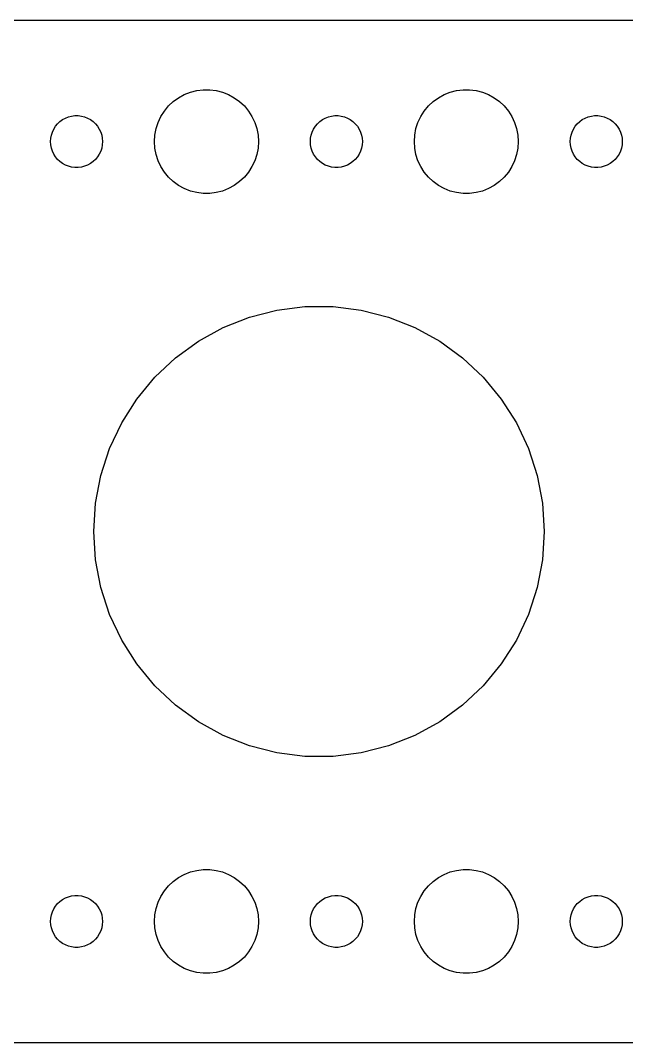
# Model space of a CAD drawing. Header units: metres. Extents: x -90 to 90, y 40 to 98.
# Drawn here: x -48.2 to -13.2, y 39.5 to 98.5 of the extents above; entities that cross this region are included whole.
import ezdxf

# ---------------------------------------------------------------- set-up
doc = ezdxf.new("R2010")
doc.units = ezdxf.units.M

msp = doc.modelspace()

# ---------------------------------------------------------------- linework, layer by layer
for p, q in [((84.8139, 98.4901), (-84.8139, 98.4901)), ((-38.427, 94.3532), (-38.0621, 94.4469)), ((-38.0621, 94.4469), (-37.6884, 94.4941)), ((-37.6884, 94.4941), (-37.3116, 94.4941)), ((-37.3116, 94.4941), (-36.9379, 94.4469)), ((-36.9379, 94.4469), (-36.5729, 94.3532)), ((-23.427, 94.3532), (-23.0621, 94.4469)), ((-23.0621, 94.4469), (-22.6884, 94.4941)), ((-22.6884, 94.4941), (-22.3116, 94.4941)), ((-22.3116, 94.4941), (-21.9379, 94.4469)), ((-21.9379, 94.4469), (-21.5729, 94.3532)), ((-39.6869, 93.5536), (-39.4123, 93.8115)), ((-39.4123, 93.8115), (-39.1075, 94.033)), ((-39.1075, 94.033), (-38.7773, 94.2145)), ((-38.7773, 94.2145), (-38.427, 94.3532)), ((-36.5729, 94.3532), (-36.2227, 94.2145)), ((-36.2227, 94.2145), (-35.8925, 94.033)), ((-35.8925, 94.033), (-35.5877, 93.8115)), ((-35.5877, 93.8115), (-35.3131, 93.5536)), ((-24.6869, 93.5536), (-24.4123, 93.8115)), ((-24.4123, 93.8115), (-24.1075, 94.033)), ((-24.1075, 94.033), (-23.7773, 94.2145)), ((-23.7773, 94.2145), (-23.427, 94.3532)), ((-21.5729, 94.3532), (-21.2227, 94.2145)), ((-21.2227, 94.2145), (-20.8925, 94.033)), ((-20.8925, 94.033), (-20.5877, 93.8115)), ((-20.5877, 93.8115), (-20.3131, 93.5536)), ((-40.1289, 92.9453), (-39.927, 93.2634)), ((-39.927, 93.2634), (-39.6869, 93.5536)), ((-35.3131, 93.5536), (-35.0729, 93.2634)), ((-35.0729, 93.2634), (-34.8711, 92.9453)), ((-25.1289, 92.9453), (-24.927, 93.2634)), ((-24.927, 93.2634), (-24.6869, 93.5536)), ((-20.3131, 93.5536), (-20.0729, 93.2634)), ((-20.0729, 93.2634), (-19.8711, 92.9453)), ((-46.0934, 92.5268), (-45.9561, 92.6558)), ((-45.9561, 92.6558), (-45.8037, 92.7665)), ((-45.8037, 92.7665), (-45.6387, 92.8572)), ((-45.6387, 92.8572), (-45.4635, 92.9266)), ((-45.4635, 92.9266), (-45.2811, 92.9734)), ((-45.2811, 92.9734), (-45.0942, 92.997)), ((-45.0942, 92.997), (-44.9058, 92.997)), ((-44.9058, 92.997), (-44.7189, 92.9734)), ((-44.7189, 92.9734), (-44.5365, 92.9266)), ((-44.5365, 92.9266), (-44.3613, 92.8572)), ((-44.3613, 92.8572), (-44.1963, 92.7665)), ((-44.1963, 92.7665), (-44.0439, 92.6558)), ((-44.0439, 92.6558), (-43.9065, 92.5268)), ((-40.4057, 92.2461), (-40.2893, 92.6044)), ((-40.2893, 92.6044), (-40.1289, 92.9453)), ((-34.8711, 92.9453), (-34.7107, 92.6044)), ((-34.7107, 92.6044), (-34.5942, 92.2461)), ((-31.0934, 92.5268), (-30.9561, 92.6558)), ((-30.9561, 92.6558), (-30.8037, 92.7665)), ((-30.8037, 92.7665), (-30.6387, 92.8572)), ((-30.6387, 92.8572), (-30.4635, 92.9266)), ((-30.4635, 92.9266), (-30.2811, 92.9734)), ((-30.2811, 92.9734), (-30.0942, 92.997)), ((-30.0942, 92.997), (-29.9058, 92.997)), ((-29.9058, 92.997), (-29.7189, 92.9734)), ((-29.7189, 92.9734), (-29.5365, 92.9266)), ((-29.5365, 92.9266), (-29.3613, 92.8572)), ((-29.3613, 92.8572), (-29.1963, 92.7665)), ((-29.1963, 92.7665), (-29.0439, 92.6558)), ((-29.0439, 92.6558), (-28.9065, 92.5268)), ((-25.4057, 92.2461), (-25.2893, 92.6044)), ((-25.2893, 92.6044), (-25.1289, 92.9453)), ((-19.8711, 92.9453), (-19.7107, 92.6044)), ((-19.7107, 92.6044), (-19.5942, 92.2461)), ((-16.0934, 92.5268), (-15.9561, 92.6558)), ((-15.9561, 92.6558), (-15.8037, 92.7665)), ((-15.8037, 92.7665), (-15.6387, 92.8572)), ((-15.6387, 92.8572), (-15.4635, 92.9266)), ((-15.4635, 92.9266), (-15.2811, 92.9734)), ((-15.2811, 92.9734), (-15.0942, 92.997)), ((-15.0942, 92.997), (-14.9058, 92.997)), ((-14.9058, 92.997), (-14.7189, 92.9734)), ((-14.7189, 92.9734), (-14.5365, 92.9266)), ((-14.5365, 92.9266), (-14.3613, 92.8572)), ((-14.3613, 92.8572), (-14.1963, 92.7665)), ((-14.1963, 92.7665), (-14.0439, 92.6558)), ((-14.0439, 92.6558), (-13.9065, 92.5268)), ((-46.4529, 91.873), (-46.3947, 92.0522)), ((-46.3947, 92.0522), (-46.3145, 92.2226)), ((-46.3145, 92.2226), (-46.2135, 92.3817)), ((-46.2135, 92.3817), (-46.0934, 92.5268)), ((-43.9065, 92.5268), (-43.7865, 92.3817)), ((-43.7865, 92.3817), (-43.6855, 92.2226)), ((-43.6855, 92.2226), (-43.6053, 92.0522)), ((-43.6053, 92.0522), (-43.5471, 91.873)), ((-40.4763, 91.876), (-40.4057, 92.2461)), ((-34.5942, 92.2461), (-34.5237, 91.876)), ((-31.4529, 91.873), (-31.3947, 92.0522)), ((-31.3947, 92.0522), (-31.3145, 92.2226)), ((-31.3145, 92.2226), (-31.2135, 92.3817)), ((-31.2135, 92.3817), (-31.0934, 92.5268)), ((-28.9065, 92.5268), (-28.7865, 92.3817)), ((-28.7865, 92.3817), (-28.6855, 92.2226)), ((-28.6855, 92.2226), (-28.6053, 92.0522)), ((-28.6053, 92.0522), (-28.5471, 91.873)), ((-25.4763, 91.876), (-25.4057, 92.2461)), ((-19.5942, 92.2461), (-19.5237, 91.876)), ((-16.4529, 91.873), (-16.3947, 92.0522)), ((-16.3947, 92.0522), (-16.3145, 92.2226)), ((-16.3145, 92.2226), (-16.2135, 92.3817)), ((-16.2135, 92.3817), (-16.0934, 92.5268)), ((-13.9065, 92.5268), (-13.7865, 92.3817)), ((-13.7865, 92.3817), (-13.6855, 92.2226)), ((-13.6855, 92.2226), (-13.6053, 92.0522)), ((-13.6053, 92.0522), (-13.5471, 91.873)), ((-46.5, 91.5), (-46.4882, 91.688)), ((-46.4882, 91.312), (-46.5, 91.5)), ((-46.4882, 91.688), (-46.4529, 91.873)), ((-43.5471, 91.873), (-43.5118, 91.688)), ((-43.5118, 91.688), (-43.5, 91.5)), ((-43.5, 91.5), (-43.5118, 91.312)), ((-40.5, 91.5), (-40.4763, 91.876)), ((-40.4763, 91.124), (-40.5, 91.5)), ((-34.5237, 91.876), (-34.5, 91.5)), ((-34.5, 91.5), (-34.5237, 91.124)), ((-31.5, 91.5), (-31.4882, 91.688)), ((-31.4882, 91.312), (-31.5, 91.5)), ((-31.4882, 91.688), (-31.4529, 91.873)), ((-28.5471, 91.873), (-28.5118, 91.688)), ((-28.5118, 91.688), (-28.5, 91.5)), ((-28.5, 91.5), (-28.5118, 91.312)), ((-25.5, 91.5), (-25.4763, 91.876)), ((-25.4763, 91.124), (-25.5, 91.5)), ((-19.5237, 91.876), (-19.5, 91.5)), ((-19.5, 91.5), (-19.5237, 91.124)), ((-16.5, 91.5), (-16.4882, 91.688)), ((-16.4882, 91.312), (-16.5, 91.5)), ((-16.4882, 91.688), (-16.4529, 91.873)), ((-13.5471, 91.873), (-13.5118, 91.688)), ((-13.5118, 91.688), (-13.5, 91.5)), ((-13.5, 91.5), (-13.5118, 91.312)), ((-46.4529, 91.127), (-46.4882, 91.312)), ((-46.3947, 90.9478), (-46.4529, 91.127)), ((-46.3145, 90.7774), (-46.3947, 90.9478)), ((-43.6053, 90.9478), (-43.6855, 90.7774)), ((-43.5471, 91.127), (-43.6053, 90.9478)), ((-43.5118, 91.312), (-43.5471, 91.127)), ((-40.4057, 90.7539), (-40.4763, 91.124)), ((-34.5237, 91.124), (-34.5942, 90.7539)), ((-31.4529, 91.127), (-31.4882, 91.312)), ((-31.3947, 90.9478), (-31.4529, 91.127)), ((-31.3145, 90.7774), (-31.3947, 90.9478)), ((-28.6053, 90.9478), (-28.6855, 90.7774)), ((-28.5471, 91.127), (-28.6053, 90.9478)), ((-28.5118, 91.312), (-28.5471, 91.127)), ((-25.4057, 90.7539), (-25.4763, 91.124)), ((-19.5237, 91.124), (-19.5942, 90.7539)), ((-16.4529, 91.127), (-16.4882, 91.312)), ((-16.3947, 90.9478), (-16.4529, 91.127)), ((-16.3145, 90.7774), (-16.3947, 90.9478)), ((-13.6053, 90.9478), (-13.6855, 90.7774)), ((-13.5471, 91.127), (-13.6053, 90.9478)), ((-13.5118, 91.312), (-13.5471, 91.127)), ((-46.2135, 90.6183), (-46.3145, 90.7774)), ((-46.0934, 90.4732), (-46.2135, 90.6183)), ((-45.9561, 90.3442), (-46.0934, 90.4732)), ((-45.8037, 90.2335), (-45.9561, 90.3442)), ((-44.0439, 90.3442), (-44.1963, 90.2335)), ((-43.9065, 90.4732), (-44.0439, 90.3442)), ((-43.7865, 90.6183), (-43.9065, 90.4732)), ((-43.6855, 90.7774), (-43.7865, 90.6183)), ((-40.2893, 90.3956), (-40.4057, 90.7539)), ((-40.1289, 90.0547), (-40.2893, 90.3956)), ((-34.7107, 90.3956), (-34.8711, 90.0547)), ((-34.5942, 90.7539), (-34.7107, 90.3956)), ((-31.2135, 90.6183), (-31.3145, 90.7774)), ((-31.0934, 90.4732), (-31.2135, 90.6183)), ((-30.9561, 90.3442), (-31.0934, 90.4732)), ((-30.8037, 90.2335), (-30.9561, 90.3442)), ((-29.0439, 90.3442), (-29.1963, 90.2335)), ((-28.9065, 90.4732), (-29.0439, 90.3442)), ((-28.7865, 90.6183), (-28.9065, 90.4732)), ((-28.6855, 90.7774), (-28.7865, 90.6183)), ((-25.2893, 90.3956), (-25.4057, 90.7539)), ((-25.1289, 90.0547), (-25.2893, 90.3956)), ((-19.7107, 90.3956), (-19.8711, 90.0547)), ((-19.5942, 90.7539), (-19.7107, 90.3956)), ((-16.2135, 90.6183), (-16.3145, 90.7774)), ((-16.0934, 90.4732), (-16.2135, 90.6183)), ((-15.9561, 90.3442), (-16.0934, 90.4732)), ((-15.8037, 90.2335), (-15.9561, 90.3442)), ((-14.0439, 90.3442), (-14.1963, 90.2335)), ((-13.9065, 90.4732), (-14.0439, 90.3442)), ((-13.7865, 90.6183), (-13.9065, 90.4732)), ((-13.6855, 90.7774), (-13.7865, 90.6183)), ((-45.6387, 90.1427), (-45.8037, 90.2335)), ((-45.4635, 90.0734), (-45.6387, 90.1427)), ((-45.2811, 90.0266), (-45.4635, 90.0734)), ((-45.0942, 90.003), (-45.2811, 90.0266)), ((-44.9058, 90.003), (-45.0942, 90.003)), ((-44.7189, 90.0266), (-44.9058, 90.003)), ((-44.5365, 90.0734), (-44.7189, 90.0266)), ((-44.3613, 90.1427), (-44.5365, 90.0734)), ((-44.1963, 90.2335), (-44.3613, 90.1427)), ((-39.927, 89.7366), (-40.1289, 90.0547)), ((-39.6869, 89.4464), (-39.927, 89.7366)), ((-35.0729, 89.7366), (-35.3131, 89.4464)), ((-34.8711, 90.0547), (-35.0729, 89.7366)), ((-30.6387, 90.1427), (-30.8037, 90.2335)), ((-30.4635, 90.0734), (-30.6387, 90.1427)), ((-30.2811, 90.0266), (-30.4635, 90.0734)), ((-30.0942, 90.003), (-30.2811, 90.0266)), ((-29.9058, 90.003), (-30.0942, 90.003)), ((-29.7189, 90.0266), (-29.9058, 90.003)), ((-29.5365, 90.0734), (-29.7189, 90.0266)), ((-29.3613, 90.1427), (-29.5365, 90.0734)), ((-29.1963, 90.2335), (-29.3613, 90.1427)), ((-24.927, 89.7366), (-25.1289, 90.0547)), ((-24.6869, 89.4464), (-24.927, 89.7366)), ((-20.0729, 89.7366), (-20.3131, 89.4464)), ((-19.8711, 90.0547), (-20.0729, 89.7366)), ((-15.6387, 90.1427), (-15.8037, 90.2335)), ((-15.4635, 90.0734), (-15.6387, 90.1427)), ((-15.2811, 90.0266), (-15.4635, 90.0734)), ((-15.0942, 90.003), (-15.2811, 90.0266)), ((-14.9058, 90.003), (-15.0942, 90.003)), ((-14.7189, 90.0266), (-14.9058, 90.003)), ((-14.5365, 90.0734), (-14.7189, 90.0266)), ((-14.3613, 90.1427), (-14.5365, 90.0734)), ((-14.1963, 90.2335), (-14.3613, 90.1427)), ((-39.4123, 89.1884), (-39.6869, 89.4464)), ((-39.1075, 88.967), (-39.4123, 89.1884)), ((-35.5877, 89.1884), (-35.8925, 88.967)), ((-35.3131, 89.4464), (-35.5877, 89.1884)), ((-24.4123, 89.1884), (-24.6869, 89.4464)), ((-24.1075, 88.967), (-24.4123, 89.1884)), ((-20.5877, 89.1884), (-20.8925, 88.967)), ((-20.3131, 89.4464), (-20.5877, 89.1884)), ((-38.7773, 88.7855), (-39.1075, 88.967)), ((-38.427, 88.6468), (-38.7773, 88.7855)), ((-38.0621, 88.5531), (-38.427, 88.6468)), ((-37.6884, 88.5059), (-38.0621, 88.5531)), ((-37.3116, 88.5059), (-37.6884, 88.5059)), ((-36.9379, 88.5531), (-37.3116, 88.5059)), ((-36.5729, 88.6468), (-36.9379, 88.5531)), ((-36.2227, 88.7855), (-36.5729, 88.6468)), ((-35.8925, 88.967), (-36.2227, 88.7855)), ((-23.7773, 88.7855), (-24.1075, 88.967)), ((-23.427, 88.6468), (-23.7773, 88.7855)), ((-23.0621, 88.5531), (-23.427, 88.6468)), ((-22.6884, 88.5059), (-23.0621, 88.5531)), ((-22.3116, 88.5059), (-22.6884, 88.5059)), ((-21.9379, 88.5531), (-22.3116, 88.5059)), ((-21.5729, 88.6468), (-21.9379, 88.5531)), ((-21.2227, 88.7855), (-21.5729, 88.6468)), ((-20.8925, 88.967), (-21.2227, 88.7855)), ((-35.0172, 81.3637), (-33.436, 81.7697)), ((-33.436, 81.7697), (-31.8163, 81.9743)), ((-31.8163, 81.9743), (-30.1837, 81.9743)), ((-30.1837, 81.9743), (-28.564, 81.7697)), ((-28.564, 81.7697), (-26.9828, 81.3637)), ((-36.5351, 80.7627), (-35.0172, 81.3637)), ((-26.9828, 81.3637), (-25.4649, 80.7627)), ((-37.9657, 79.9763), (-36.5351, 80.7627)), ((-25.4649, 80.7627), (-24.0342, 79.9763)), ((-39.2865, 79.0167), (-37.9657, 79.9763)), ((-24.0342, 79.9763), (-22.7135, 79.0167)), ((-40.4766, 77.8991), (-39.2865, 79.0167)), ((-22.7135, 79.0167), (-21.5234, 77.8991)), ((-41.5172, 76.6412), (-40.4766, 77.8991)), ((-21.5234, 77.8991), (-20.4828, 76.6412)), ((-42.392, 75.2628), (-41.5172, 76.6412)), ((-20.4828, 76.6412), (-19.608, 75.2628)), ((-43.0871, 73.7856), (-42.392, 75.2628)), ((-19.608, 75.2628), (-18.9129, 73.7856)), ((-43.5916, 72.233), (-43.0871, 73.7856)), ((-18.9129, 73.7856), (-18.4084, 72.233)), ((-43.8975, 70.6293), (-43.5916, 72.233)), ((-18.4084, 72.233), (-18.1025, 70.6293)), ((-44, 69), (-43.8975, 70.6293)), ((-18.1025, 70.6293), (-18, 69)), ((-43.8975, 67.3707), (-44, 69)), ((-18, 69), (-18.1025, 67.3707)), ((-43.5916, 65.767), (-43.8975, 67.3707)), ((-18.1025, 67.3707), (-18.4084, 65.767)), ((-43.0871, 64.2144), (-43.5916, 65.767)), ((-18.4084, 65.767), (-18.9129, 64.2144)), ((-42.392, 62.7372), (-43.0871, 64.2144)), ((-18.9129, 64.2144), (-19.608, 62.7372)), ((-41.5172, 61.3588), (-42.392, 62.7372)), ((-19.608, 62.7372), (-20.4828, 61.3588)), ((-40.4766, 60.1009), (-41.5172, 61.3588)), ((-20.4828, 61.3588), (-21.5234, 60.1009)), ((-39.2865, 58.9833), (-40.4766, 60.1009)), ((-21.5234, 60.1009), (-22.7135, 58.9833)), ((-37.9657, 58.0237), (-39.2865, 58.9833)), ((-22.7135, 58.9833), (-24.0342, 58.0237)), ((-36.5351, 57.2373), (-37.9657, 58.0237)), ((-24.0342, 58.0237), (-25.4649, 57.2373)), ((-35.0172, 56.6363), (-36.5351, 57.2373)), ((-25.4649, 57.2373), (-26.9828, 56.6363)), ((-33.436, 56.2303), (-35.0172, 56.6363)), ((-26.9828, 56.6363), (-28.564, 56.2303)), ((-31.8163, 56.0257), (-33.436, 56.2303)), ((-28.564, 56.2303), (-30.1837, 56.0257)), ((-30.1837, 56.0257), (-31.8163, 56.0257)), ((-39.4123, 48.8116), (-39.1075, 49.033)), ((-39.1075, 49.033), (-38.7773, 49.2145)), ((-38.7773, 49.2145), (-38.427, 49.3532)), ((-38.427, 49.3532), (-38.0621, 49.4469)), ((-38.0621, 49.4469), (-37.6884, 49.4941)), ((-37.6884, 49.4941), (-37.3116, 49.4941)), ((-37.3116, 49.4941), (-36.9379, 49.4469)), ((-36.9379, 49.4469), (-36.5729, 49.3532)), ((-36.5729, 49.3532), (-36.2227, 49.2145)), ((-36.2227, 49.2145), (-35.8925, 49.033)), ((-35.8925, 49.033), (-35.5877, 48.8116)), ((-24.4123, 48.8116), (-24.1075, 49.033)), ((-24.1075, 49.033), (-23.7773, 49.2145)), ((-23.7773, 49.2145), (-23.427, 49.3532)), ((-23.427, 49.3532), (-23.0621, 49.4469)), ((-23.0621, 49.4469), (-22.6884, 49.4941)), ((-22.6884, 49.4941), (-22.3116, 49.4941)), ((-22.3116, 49.4941), (-21.9379, 49.4469)), ((-21.9379, 49.4469), (-21.5729, 49.3532)), ((-21.5729, 49.3532), (-21.2227, 49.2145)), ((-21.2227, 49.2145), (-20.8925, 49.033)), ((-20.8925, 49.033), (-20.5877, 48.8116)), ((-39.927, 48.2634), (-39.6869, 48.5536)), ((-39.6869, 48.5536), (-39.4123, 48.8116)), ((-35.5877, 48.8116), (-35.3131, 48.5536)), ((-35.3131, 48.5536), (-35.0729, 48.2634)), ((-24.927, 48.2634), (-24.6869, 48.5536)), ((-24.6869, 48.5536), (-24.4123, 48.8116)), ((-20.5877, 48.8116), (-20.3131, 48.5536)), ((-20.3131, 48.5536), (-20.0729, 48.2634)), ((-45.8037, 47.7665), (-45.6387, 47.8573)), ((-45.6387, 47.8573), (-45.4635, 47.9266)), ((-45.4635, 47.9266), (-45.2811, 47.9734)), ((-45.2811, 47.9734), (-45.0942, 47.997)), ((-45.0942, 47.997), (-44.9058, 47.997)), ((-44.9058, 47.997), (-44.7189, 47.9734)), ((-44.7189, 47.9734), (-44.5365, 47.9266)), ((-44.5365, 47.9266), (-44.3613, 47.8573)), ((-44.3613, 47.8573), (-44.1963, 47.7665)), ((-40.2893, 47.6044), (-40.1289, 47.9453)), ((-40.1289, 47.9453), (-39.927, 48.2634)), ((-35.0729, 48.2634), (-34.8711, 47.9453)), ((-34.8711, 47.9453), (-34.7107, 47.6044)), ((-30.8037, 47.7665), (-30.6387, 47.8573)), ((-30.6387, 47.8573), (-30.4635, 47.9266)), ((-30.4635, 47.9266), (-30.2811, 47.9734)), ((-30.2811, 47.9734), (-30.0942, 47.997)), ((-30.0942, 47.997), (-29.9058, 47.997)), ((-29.9058, 47.997), (-29.7189, 47.9734)), ((-29.7189, 47.9734), (-29.5365, 47.9266)), ((-29.5365, 47.9266), (-29.3613, 47.8573)), ((-29.3613, 47.8573), (-29.1963, 47.7665)), ((-25.2893, 47.6044), (-25.1289, 47.9453)), ((-25.1289, 47.9453), (-24.927, 48.2634)), ((-20.0729, 48.2634), (-19.8711, 47.9453)), ((-19.8711, 47.9453), (-19.7107, 47.6044)), ((-15.8037, 47.7665), (-15.6387, 47.8573)), ((-15.6387, 47.8573), (-15.4635, 47.9266)), ((-15.4635, 47.9266), (-15.2811, 47.9734)), ((-15.2811, 47.9734), (-15.0942, 47.997)), ((-15.0942, 47.997), (-14.9058, 47.997)), ((-14.9058, 47.997), (-14.7189, 47.9734)), ((-14.7189, 47.9734), (-14.5365, 47.9266)), ((-14.5365, 47.9266), (-14.3613, 47.8573)), ((-14.3613, 47.8573), (-14.1963, 47.7665)), ((-46.3947, 47.0522), (-46.3145, 47.2226)), ((-46.3145, 47.2226), (-46.2135, 47.3817)), ((-46.2135, 47.3817), (-46.0934, 47.5268)), ((-46.0934, 47.5268), (-45.9561, 47.6558)), ((-45.9561, 47.6558), (-45.8037, 47.7665)), ((-44.1963, 47.7665), (-44.0439, 47.6558)), ((-44.0439, 47.6558), (-43.9065, 47.5268)), ((-43.9065, 47.5268), (-43.7865, 47.3817)), ((-43.7865, 47.3817), (-43.6855, 47.2226)), ((-43.6855, 47.2226), (-43.6053, 47.0522)), ((-40.4763, 46.876), (-40.4057, 47.2461)), ((-40.4057, 47.2461), (-40.2893, 47.6044)), ((-34.7107, 47.6044), (-34.5942, 47.2461)), ((-34.5942, 47.2461), (-34.5237, 46.876)), ((-31.3947, 47.0522), (-31.3145, 47.2226)), ((-31.3145, 47.2226), (-31.2135, 47.3817)), ((-31.2135, 47.3817), (-31.0934, 47.5268)), ((-31.0934, 47.5268), (-30.9561, 47.6558)), ((-30.9561, 47.6558), (-30.8037, 47.7665)), ((-29.1963, 47.7665), (-29.0439, 47.6558)), ((-29.0439, 47.6558), (-28.9065, 47.5268)), ((-28.9065, 47.5268), (-28.7865, 47.3817)), ((-28.7865, 47.3817), (-28.6855, 47.2226)), ((-28.6855, 47.2226), (-28.6053, 47.0522)), ((-25.4763, 46.876), (-25.4057, 47.2461)), ((-25.4057, 47.2461), (-25.2893, 47.6044)), ((-19.7107, 47.6044), (-19.5942, 47.2461)), ((-19.5942, 47.2461), (-19.5237, 46.876)), ((-16.3947, 47.0522), (-16.3145, 47.2226)), ((-16.3145, 47.2226), (-16.2135, 47.3817)), ((-16.2135, 47.3817), (-16.0934, 47.5268)), ((-16.0934, 47.5268), (-15.9561, 47.6558)), ((-15.9561, 47.6558), (-15.8037, 47.7665)), ((-14.1963, 47.7665), (-14.0439, 47.6558)), ((-14.0439, 47.6558), (-13.9065, 47.5268)), ((-13.9065, 47.5268), (-13.7865, 47.3817)), ((-13.7865, 47.3817), (-13.6855, 47.2226)), ((-13.6855, 47.2226), (-13.6053, 47.0522)), ((-46.5, 46.5), (-46.4882, 46.688)), ((-46.4882, 46.688), (-46.4529, 46.873)), ((-46.4529, 46.873), (-46.3947, 47.0522)), ((-43.6053, 47.0522), (-43.5471, 46.873)), ((-43.5471, 46.873), (-43.5118, 46.688)), ((-43.5118, 46.688), (-43.5, 46.5)), ((-40.5, 46.5), (-40.4763, 46.876)), ((-34.5237, 46.876), (-34.5, 46.5)), ((-31.5, 46.5), (-31.4882, 46.688)), ((-31.4882, 46.688), (-31.4529, 46.873)), ((-31.4529, 46.873), (-31.3947, 47.0522)), ((-28.6053, 47.0522), (-28.5471, 46.873)), ((-28.5471, 46.873), (-28.5118, 46.688)), ((-28.5118, 46.688), (-28.5, 46.5)), ((-25.5, 46.5), (-25.4763, 46.876)), ((-19.5237, 46.876), (-19.5, 46.5)), ((-16.5, 46.5), (-16.4882, 46.688)), ((-16.4882, 46.688), (-16.4529, 46.873)), ((-16.4529, 46.873), (-16.3947, 47.0522)), ((-13.6053, 47.0522), (-13.5471, 46.873)), ((-13.5471, 46.873), (-13.5118, 46.688)), ((-13.5118, 46.688), (-13.5, 46.5)), ((-46.4882, 46.312), (-46.5, 46.5)), ((-46.4529, 46.127), (-46.4882, 46.312)), ((-46.3947, 45.9478), (-46.4529, 46.127)), ((-43.5471, 46.127), (-43.6053, 45.9478)), ((-43.5118, 46.312), (-43.5471, 46.127)), ((-43.5, 46.5), (-43.5118, 46.312)), ((-40.4763, 46.124), (-40.5, 46.5)), ((-40.4057, 45.7539), (-40.4763, 46.124)), ((-34.5237, 46.124), (-34.5942, 45.7539)), ((-34.5, 46.5), (-34.5237, 46.124)), ((-31.4882, 46.312), (-31.5, 46.5)), ((-31.4529, 46.127), (-31.4882, 46.312)), ((-31.3947, 45.9478), (-31.4529, 46.127)), ((-28.5471, 46.127), (-28.6053, 45.9478)), ((-28.5118, 46.312), (-28.5471, 46.127)), ((-28.5, 46.5), (-28.5118, 46.312)), ((-25.4763, 46.124), (-25.5, 46.5)), ((-25.4057, 45.7539), (-25.4763, 46.124)), ((-19.5237, 46.124), (-19.5942, 45.7539)), ((-19.5, 46.5), (-19.5237, 46.124)), ((-16.4882, 46.312), (-16.5, 46.5)), ((-16.4529, 46.127), (-16.4882, 46.312)), ((-16.3947, 45.9478), (-16.4529, 46.127)), ((-13.5471, 46.127), (-13.6053, 45.9478)), ((-13.5118, 46.312), (-13.5471, 46.127)), ((-13.5, 46.5), (-13.5118, 46.312)), ((-46.3145, 45.7774), (-46.3947, 45.9478)), ((-46.2135, 45.6183), (-46.3145, 45.7774)), ((-46.0934, 45.4732), (-46.2135, 45.6183)), ((-45.9561, 45.3442), (-46.0934, 45.4732)), ((-43.9065, 45.4732), (-44.0439, 45.3442)), ((-43.7865, 45.6183), (-43.9065, 45.4732)), ((-43.6855, 45.7774), (-43.7865, 45.6183)), ((-43.6053, 45.9478), (-43.6855, 45.7774)), ((-40.2893, 45.3956), (-40.4057, 45.7539)), ((-34.5942, 45.7539), (-34.7107, 45.3956)), ((-31.3145, 45.7774), (-31.3947, 45.9478)), ((-31.2135, 45.6183), (-31.3145, 45.7774)), ((-31.0934, 45.4732), (-31.2135, 45.6183)), ((-30.9561, 45.3442), (-31.0934, 45.4732)), ((-28.9065, 45.4732), (-29.0439, 45.3442)), ((-28.7865, 45.6183), (-28.9065, 45.4732)), ((-28.6855, 45.7774), (-28.7865, 45.6183)), ((-28.6053, 45.9478), (-28.6855, 45.7774)), ((-25.2893, 45.3956), (-25.4057, 45.7539)), ((-19.5942, 45.7539), (-19.7107, 45.3956)), ((-16.3145, 45.7774), (-16.3947, 45.9478)), ((-16.2135, 45.6183), (-16.3145, 45.7774)), ((-16.0934, 45.4732), (-16.2135, 45.6183)), ((-15.9561, 45.3442), (-16.0934, 45.4732)), ((-13.9065, 45.4732), (-14.0439, 45.3442)), ((-13.7865, 45.6183), (-13.9065, 45.4732)), ((-13.6855, 45.7774), (-13.7865, 45.6183)), ((-13.6053, 45.9478), (-13.6855, 45.7774)), ((-45.8037, 45.2335), (-45.9561, 45.3442)), ((-45.6387, 45.1428), (-45.8037, 45.2335)), ((-45.4635, 45.0734), (-45.6387, 45.1428)), ((-45.2811, 45.0266), (-45.4635, 45.0734)), ((-45.0942, 45.003), (-45.2811, 45.0266)), ((-44.9058, 45.003), (-45.0942, 45.003)), ((-44.7189, 45.0266), (-44.9058, 45.003)), ((-44.5365, 45.0734), (-44.7189, 45.0266)), ((-44.3613, 45.1428), (-44.5365, 45.0734)), ((-44.1963, 45.2335), (-44.3613, 45.1428)), ((-44.0439, 45.3442), (-44.1963, 45.2335)), ((-40.1289, 45.0547), (-40.2893, 45.3956)), ((-39.927, 44.7366), (-40.1289, 45.0547)), ((-34.8711, 45.0547), (-35.0729, 44.7366)), ((-34.7107, 45.3956), (-34.8711, 45.0547)), ((-30.8037, 45.2335), (-30.9561, 45.3442)), ((-30.6387, 45.1428), (-30.8037, 45.2335)), ((-30.4635, 45.0734), (-30.6387, 45.1428)), ((-30.2811, 45.0266), (-30.4635, 45.0734)), ((-30.0942, 45.003), (-30.2811, 45.0266)), ((-29.9058, 45.003), (-30.0942, 45.003)), ((-29.7189, 45.0266), (-29.9058, 45.003)), ((-29.5365, 45.0734), (-29.7189, 45.0266)), ((-29.3613, 45.1428), (-29.5365, 45.0734)), ((-29.1963, 45.2335), (-29.3613, 45.1428)), ((-29.0439, 45.3442), (-29.1963, 45.2335)), ((-25.1289, 45.0547), (-25.2893, 45.3956)), ((-24.927, 44.7366), (-25.1289, 45.0547)), ((-19.8711, 45.0547), (-20.0729, 44.7366)), ((-19.7107, 45.3956), (-19.8711, 45.0547)), ((-15.8037, 45.2335), (-15.9561, 45.3442)), ((-15.6387, 45.1428), (-15.8037, 45.2335)), ((-15.4635, 45.0734), (-15.6387, 45.1428)), ((-15.2811, 45.0266), (-15.4635, 45.0734)), ((-15.0942, 45.003), (-15.2811, 45.0266)), ((-14.9058, 45.003), (-15.0942, 45.003)), ((-14.7189, 45.0266), (-14.9058, 45.003)), ((-14.5365, 45.0734), (-14.7189, 45.0266)), ((-14.3613, 45.1428), (-14.5365, 45.0734)), ((-14.1963, 45.2335), (-14.3613, 45.1428)), ((-14.0439, 45.3442), (-14.1963, 45.2335)), ((-39.6869, 44.4464), (-39.927, 44.7366)), ((-39.4123, 44.1885), (-39.6869, 44.4464)), ((-35.3131, 44.4464), (-35.5877, 44.1885)), ((-35.0729, 44.7366), (-35.3131, 44.4464)), ((-24.6869, 44.4464), (-24.927, 44.7366)), ((-24.4123, 44.1885), (-24.6869, 44.4464)), ((-20.3131, 44.4464), (-20.5877, 44.1885)), ((-20.0729, 44.7366), (-20.3131, 44.4464)), ((-39.1075, 43.967), (-39.4123, 44.1885)), ((-38.7773, 43.7855), (-39.1075, 43.967)), ((-38.427, 43.6468), (-38.7773, 43.7855)), ((-38.0621, 43.5531), (-38.427, 43.6468)), ((-36.5729, 43.6468), (-36.9379, 43.5531)), ((-36.2227, 43.7855), (-36.5729, 43.6468)), ((-35.8925, 43.967), (-36.2227, 43.7855)), ((-35.5877, 44.1885), (-35.8925, 43.967)), ((-24.1075, 43.967), (-24.4123, 44.1885)), ((-23.7773, 43.7855), (-24.1075, 43.967)), ((-23.427, 43.6468), (-23.7773, 43.7855)), ((-23.0621, 43.5531), (-23.427, 43.6468)), ((-21.5729, 43.6468), (-21.9379, 43.5531)), ((-21.2227, 43.7855), (-21.5729, 43.6468)), ((-20.8925, 43.967), (-21.2227, 43.7855)), ((-20.5877, 44.1885), (-20.8925, 43.967)), ((-37.6884, 43.5059), (-38.0621, 43.5531)), ((-37.3116, 43.5059), (-37.6884, 43.5059)), ((-36.9379, 43.5531), (-37.3116, 43.5059)), ((-22.6884, 43.5059), (-23.0621, 43.5531)), ((-22.3116, 43.5059), (-22.6884, 43.5059)), ((-21.9379, 43.5531), (-22.3116, 43.5059)), ((-84.8139, 39.5099), (84.8139, 39.5099))]:
    msp.add_line(p, q)

doc.saveas('drawing.dxf')
